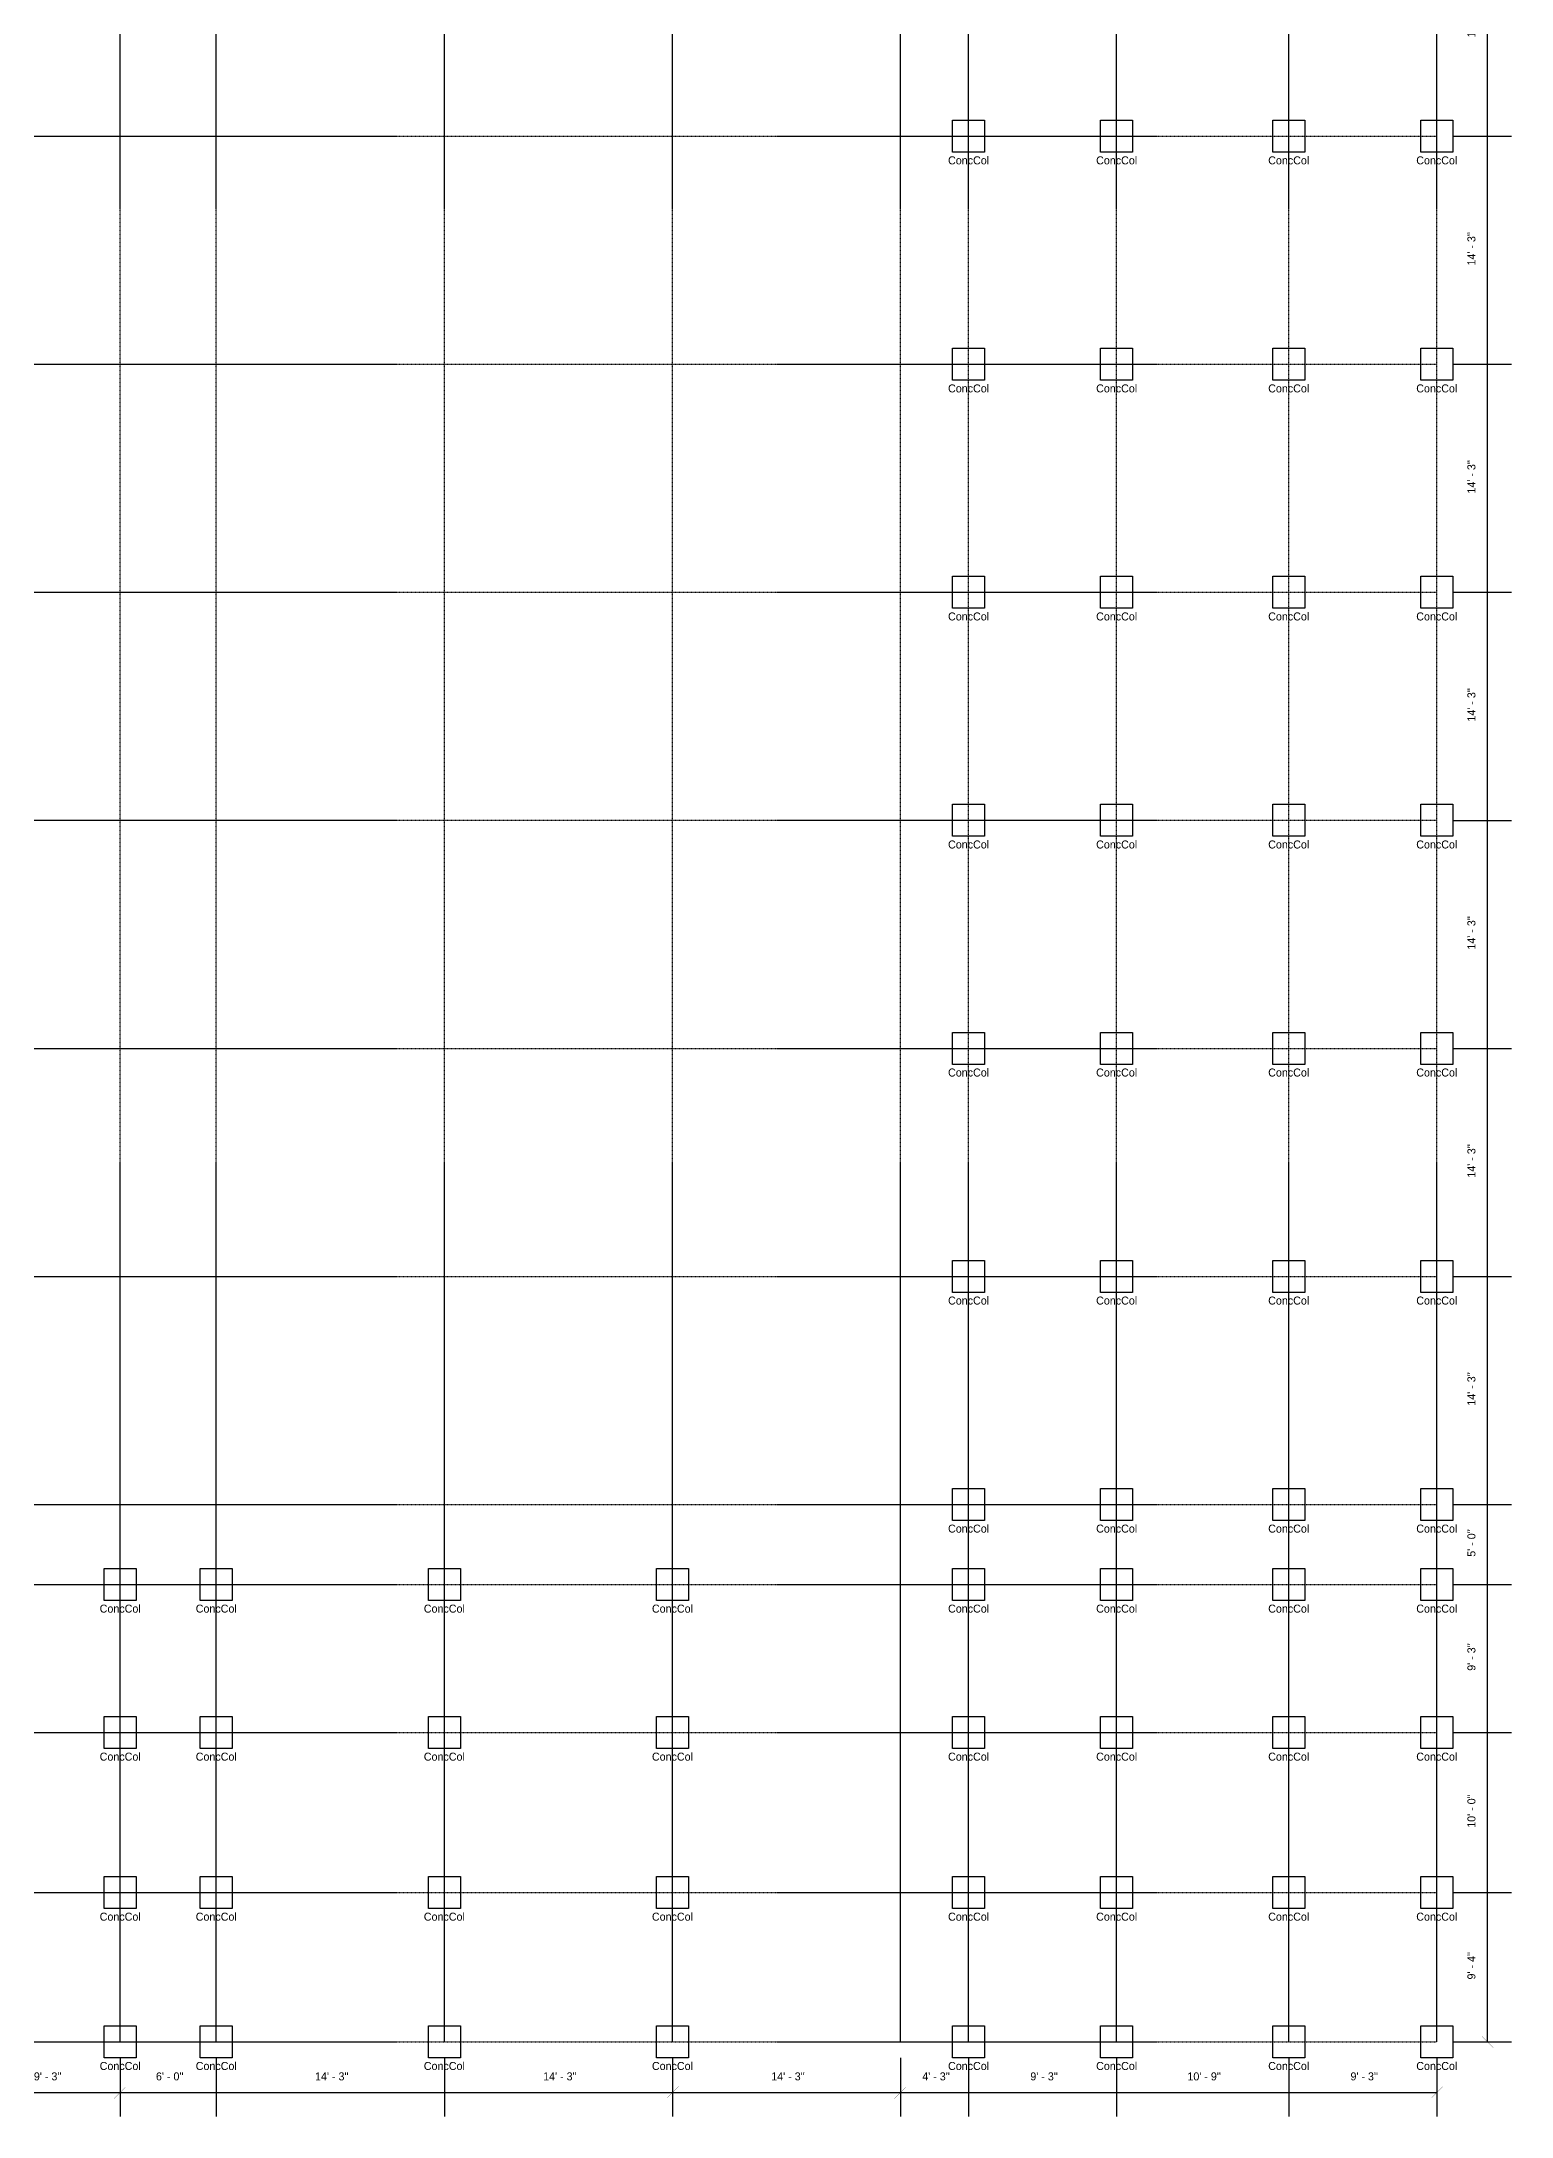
# Model space of a CAD drawing. Extents: x -63 to 2141, y 56 to 3168.
# Drawn here: x 1039 to 2141, y 56 to 1612 of the extents above; entities that cross this region are included whole.
import ezdxf
from ezdxf.enums import TextEntityAlignment as Align

# ---------------------------------------------------------------- set-up
doc = ezdxf.new("R2010")
doc.units = 0
doc.header["$MEASUREMENT"] = 0
doc.linetypes.add('Center', pattern=[2, 1.25, -0.25, 0.25, -0.25])
doc.layers.get('0').update_dxf_attribs({"linetype": 'CONTINUOUS'})
for name, color, linetype in [('COLS', 5, 'CONTINUOUS'), ('DIMENSIONS', 4, 'CONTINUOUS'), ('GRID', 1, 'CONTINUOUS'), ('TEXT', 5, 'CONTINUOUS')]:
    doc.layers.add(name, color=color, linetype=linetype)
doc.dimstyles.get("Standard").update_dxf_attribs({"dimtxt": 0.18, "dimasz": 0.18, "dimexe": 0.18, "dimexo": 0.0625, "dimgap": 0.09, "dimtad": 0, "dimtih": 1, "dimtoh": 1, "dimdec": 4, "dimzin": 0, "dimtxsty": 'STANDARD', "dimcen": 0.09, "dimazin": 3, "dimtfac": 1, "dimtdec": 4, "dimtofl": 0, "dimtmove": 0, "dimatfit": 3, "dimtolj": 1, "dimtzin": 0})

# ---------------------------------------------------------------- blocks, each defined once
blk = doc.blocks.new('*D156')
at = {"color": 1, "linetype": 'BYBLOCK'}
for points in [[(991.8, 78.7), (990.7, 77.7), (983.3, 70.2), (982.2, 69.2)], [(1102.8, 78.7), (1101.7, 77.7), (1094.3, 70.2), (1093.2, 69.2)]]:
    blk.add_solid(points, dxfattribs=at)
at = {"layer": 'DIMENSIONS', "color": 9, "linetype": 'BYBLOCK'}
for p, q in [((987, 100), (987, 56)), ((1098, 100), (1098, 56))]:
    blk.add_line(p, q, dxfattribs=at)
at = {"layer": 'DIMENSIONS', "color": 0, "linetype": 'BYBLOCK'}
blk.add_line((987, 74), (1098, 74), dxfattribs=at)
at = {"layer": 'DIMENSIONS', "color": 0, "linetype": 'BYBLOCK', "insert": (1042.5, 86), "char_height": 6, "attachment_point": 5}
blk.add_mtext("\\A1; 9' - 3''", dxfattribs=at)
blk = doc.blocks.new('*D157')
at = {"color": 1, "linetype": 'BYBLOCK'}
for points in [[(1102.8, 78.7), (1101.7, 77.7), (1094.3, 70.2), (1093.2, 69.2)], [(1174.8, 78.7), (1173.7, 77.7), (1166.3, 70.2), (1165.2, 69.2)]]:
    blk.add_solid(points, dxfattribs=at)
at = {"layer": 'DIMENSIONS', "color": 9, "linetype": 'BYBLOCK'}
for p, q in [((1098, 100), (1098, 56)), ((1170, 100), (1170, 56))]:
    blk.add_line(p, q, dxfattribs=at)
at = {"layer": 'DIMENSIONS', "color": 0, "linetype": 'BYBLOCK'}
blk.add_line((1098, 74), (1170, 74), dxfattribs=at)
at = {"layer": 'DIMENSIONS', "color": 0, "linetype": 'BYBLOCK', "insert": (1134, 86), "char_height": 6, "attachment_point": 5}
blk.add_mtext("\\A1; 6' - 0''", dxfattribs=at)
blk = doc.blocks.new('*D158')
at = {"color": 1, "linetype": 'BYBLOCK'}
for points in [[(1174.8, 78.7), (1173.7, 77.7), (1166.3, 70.2), (1165.2, 69.2)], [(1345.8, 78.7), (1344.7, 77.7), (1337.3, 70.2), (1336.2, 69.2)]]:
    blk.add_solid(points, dxfattribs=at)
at = {"layer": 'DIMENSIONS', "color": 9, "linetype": 'BYBLOCK'}
for p, q in [((1170, 100), (1170, 56)), ((1341, 100), (1341, 56))]:
    blk.add_line(p, q, dxfattribs=at)
at = {"layer": 'DIMENSIONS', "color": 0, "linetype": 'BYBLOCK'}
blk.add_line((1170, 74), (1341, 74), dxfattribs=at)
at = {"layer": 'DIMENSIONS', "color": 0, "linetype": 'BYBLOCK', "insert": (1255.5, 86), "char_height": 6, "attachment_point": 5}
blk.add_mtext("\\A1; 14' - 3''", dxfattribs=at)
blk = doc.blocks.new('*D159')
at = {"color": 1, "linetype": 'BYBLOCK'}
for points in [[(1345.8, 78.7), (1344.7, 77.7), (1337.3, 70.2), (1336.2, 69.2)], [(1516.8, 78.7), (1515.7, 77.7), (1508.3, 70.2), (1507.2, 69.2)]]:
    blk.add_solid(points, dxfattribs=at)
at = {"layer": 'DIMENSIONS', "color": 9, "linetype": 'BYBLOCK'}
for p, q in [((1341, 100), (1341, 56)), ((1512, 100), (1512, 56))]:
    blk.add_line(p, q, dxfattribs=at)
at = {"layer": 'DIMENSIONS', "color": 0, "linetype": 'BYBLOCK'}
blk.add_line((1341, 74), (1512, 74), dxfattribs=at)
at = {"layer": 'DIMENSIONS', "color": 0, "linetype": 'BYBLOCK', "insert": (1426.5, 86), "char_height": 6, "attachment_point": 5}
blk.add_mtext("\\A1; 14' - 3''", dxfattribs=at)
blk = doc.blocks.new('*D160')
at = {"color": 1, "linetype": 'BYBLOCK'}
for points in [[(1516.8, 78.7), (1515.7, 77.7), (1508.3, 70.2), (1507.2, 69.2)], [(1687.8, 78.7), (1686.7, 77.7), (1679.3, 70.2), (1678.2, 69.2)]]:
    blk.add_solid(points, dxfattribs=at)
at = {"layer": 'DIMENSIONS', "color": 9, "linetype": 'BYBLOCK'}
for p, q in [((1512, 100), (1512, 56)), ((1683, 100), (1683, 56))]:
    blk.add_line(p, q, dxfattribs=at)
at = {"layer": 'DIMENSIONS', "color": 0, "linetype": 'BYBLOCK'}
blk.add_line((1512, 74), (1683, 74), dxfattribs=at)
at = {"layer": 'DIMENSIONS', "color": 0, "linetype": 'BYBLOCK', "insert": (1597.5, 86), "char_height": 6, "attachment_point": 5}
blk.add_mtext("\\A1; 14' - 3''", dxfattribs=at)
blk = doc.blocks.new('*D161')
at = {"color": 1, "linetype": 'BYBLOCK'}
for points in [[(1687.8, 78.7), (1686.7, 77.7), (1679.3, 70.2), (1678.2, 69.2)], [(1738.8, 78.7), (1737.7, 77.7), (1730.3, 70.2), (1729.2, 69.2)]]:
    blk.add_solid(points, dxfattribs=at)
at = {"layer": 'DIMENSIONS', "color": 9, "linetype": 'BYBLOCK'}
for p, q in [((1683, 100), (1683, 56)), ((1734, 100), (1734, 56))]:
    blk.add_line(p, q, dxfattribs=at)
at = {"layer": 'DIMENSIONS', "color": 0, "linetype": 'BYBLOCK'}
blk.add_line((1683, 74), (1734, 74), dxfattribs=at)
at = {"layer": 'DIMENSIONS', "color": 0, "linetype": 'BYBLOCK', "insert": (1708.5, 86), "char_height": 6, "attachment_point": 5}
blk.add_mtext("\\A1; 4' - 3''", dxfattribs=at)
blk = doc.blocks.new('*D162')
at = {"color": 1, "linetype": 'BYBLOCK'}
for points in [[(1738.8, 78.7), (1737.7, 77.7), (1730.3, 70.2), (1729.2, 69.2)], [(1849.8, 78.7), (1848.7, 77.7), (1841.3, 70.2), (1840.2, 69.2)]]:
    blk.add_solid(points, dxfattribs=at)
at = {"layer": 'DIMENSIONS', "color": 9, "linetype": 'BYBLOCK'}
for p, q in [((1734, 100), (1734, 56)), ((1845, 100), (1845, 56))]:
    blk.add_line(p, q, dxfattribs=at)
at = {"layer": 'DIMENSIONS', "color": 0, "linetype": 'BYBLOCK'}
blk.add_line((1734, 74), (1845, 74), dxfattribs=at)
at = {"layer": 'DIMENSIONS', "color": 0, "linetype": 'BYBLOCK', "insert": (1789.5, 86), "char_height": 6, "attachment_point": 5}
blk.add_mtext("\\A1; 9' - 3''", dxfattribs=at)
blk = doc.blocks.new('*D163')
at = {"color": 1, "linetype": 'BYBLOCK'}
for points in [[(1849.8, 78.7), (1848.7, 77.7), (1841.3, 70.2), (1840.2, 69.2)], [(1978.8, 78.7), (1977.7, 77.7), (1970.3, 70.2), (1969.2, 69.2)]]:
    blk.add_solid(points, dxfattribs=at)
at = {"layer": 'DIMENSIONS', "color": 9, "linetype": 'BYBLOCK'}
for p, q in [((1845, 100), (1845, 56)), ((1974, 100), (1974, 56))]:
    blk.add_line(p, q, dxfattribs=at)
at = {"layer": 'DIMENSIONS', "color": 0, "linetype": 'BYBLOCK'}
blk.add_line((1845, 74), (1974, 74), dxfattribs=at)
at = {"layer": 'DIMENSIONS', "color": 0, "linetype": 'BYBLOCK', "insert": (1909.5, 86), "char_height": 6, "attachment_point": 5}
blk.add_mtext("\\A1; 10' - 9''", dxfattribs=at)
blk = doc.blocks.new('*D164')
at = {"color": 1, "linetype": 'BYBLOCK'}
for points in [[(1978.8, 78.7), (1977.7, 77.7), (1970.3, 70.2), (1969.2, 69.2)], [(2089.8, 78.7), (2088.7, 77.7), (2081.3, 70.2), (2080.2, 69.2)]]:
    blk.add_solid(points, dxfattribs=at)
at = {"layer": 'DIMENSIONS', "color": 9, "linetype": 'BYBLOCK'}
for p, q in [((1974, 100), (1974, 56)), ((2085, 100), (2085, 56))]:
    blk.add_line(p, q, dxfattribs=at)
at = {"layer": 'DIMENSIONS', "color": 0, "linetype": 'BYBLOCK'}
blk.add_line((1974, 74), (2085, 74), dxfattribs=at)
at = {"layer": 'DIMENSIONS', "color": 0, "linetype": 'BYBLOCK', "insert": (2029.5, 86), "char_height": 6, "attachment_point": 5}
blk.add_mtext("\\A1; 9' - 3''", dxfattribs=at)
blk = doc.blocks.new('*D165')
at = {"color": 1, "linetype": 'BYBLOCK'}
for points in [[(2126.7, 220.2), (2127.8, 219.1), (2118.2, 228.7), (2119.3, 227.6)], [(2126.7, 108.2), (2127.8, 107.2), (2118.2, 116.7), (2119.3, 115.7)]]:
    blk.add_solid(points, dxfattribs=at)
at = {"layer": 'DIMENSIONS', "color": 9, "linetype": 'BYBLOCK'}
for p, q in [((2097, 223.9), (2141, 223.9)), ((2097, 112), (2141, 112))]:
    blk.add_line(p, q, dxfattribs=at)
at = {"layer": 'DIMENSIONS', "color": 0, "linetype": 'BYBLOCK'}
blk.add_line((2123, 112), (2123, 223.9), dxfattribs=at)
at = {"layer": 'DIMENSIONS', "color": 0, "linetype": 'BYBLOCK', "insert": (2111, 167.9), "char_height": 6, "attachment_point": 5, "rotation": 90}
blk.add_mtext("\\A1; 9' - 4''", dxfattribs=at)
blk = doc.blocks.new('*D166')
at = {"color": 1, "linetype": 'BYBLOCK'}
for points in [[(2126.7, 340.2), (2127.8, 339.1), (2118.2, 348.7), (2119.3, 347.6)], [(2126.7, 220.2), (2127.8, 219.1), (2118.2, 228.7), (2119.3, 227.6)]]:
    blk.add_solid(points, dxfattribs=at)
at = {"layer": 'DIMENSIONS', "color": 9, "linetype": 'BYBLOCK'}
for p, q in [((2097, 343.9), (2141, 343.9)), ((2097, 223.9), (2141, 223.9))]:
    blk.add_line(p, q, dxfattribs=at)
at = {"layer": 'DIMENSIONS', "color": 0, "linetype": 'BYBLOCK'}
blk.add_line((2123, 223.9), (2123, 343.9), dxfattribs=at)
at = {"layer": 'DIMENSIONS', "color": 0, "linetype": 'BYBLOCK', "insert": (2111, 283.9), "char_height": 6, "attachment_point": 5, "rotation": 90}
blk.add_mtext("\\A1; 10' - 0''", dxfattribs=at)
blk = doc.blocks.new('*D167')
at = {"color": 1, "linetype": 'BYBLOCK'}
for points in [[(2126.7, 451.2), (2127.8, 450.1), (2118.2, 459.7), (2119.3, 458.6)], [(2126.7, 340.2), (2127.8, 339.1), (2118.2, 348.7), (2119.3, 347.6)]]:
    blk.add_solid(points, dxfattribs=at)
at = {"layer": 'DIMENSIONS', "color": 9, "linetype": 'BYBLOCK'}
for p, q in [((2097, 454.9), (2141, 454.9)), ((2097, 343.9), (2141, 343.9))]:
    blk.add_line(p, q, dxfattribs=at)
at = {"layer": 'DIMENSIONS', "color": 0, "linetype": 'BYBLOCK'}
blk.add_line((2123, 343.9), (2123, 454.9), dxfattribs=at)
at = {"layer": 'DIMENSIONS', "color": 0, "linetype": 'BYBLOCK', "insert": (2111, 399.4), "char_height": 6, "attachment_point": 5, "rotation": 90}
blk.add_mtext("\\A1; 9' - 3''", dxfattribs=at)
blk = doc.blocks.new('*D168')
at = {"color": 1, "linetype": 'BYBLOCK'}
for points in [[(2126.7, 511.2), (2127.8, 510.1), (2118.2, 519.7), (2119.3, 518.6)], [(2126.7, 451.2), (2127.8, 450.1), (2118.2, 459.7), (2119.3, 458.6)]]:
    blk.add_solid(points, dxfattribs=at)
at = {"layer": 'DIMENSIONS', "color": 9, "linetype": 'BYBLOCK'}
for p, q in [((2097, 514.9), (2141, 514.9)), ((2097, 454.9), (2141, 454.9))]:
    blk.add_line(p, q, dxfattribs=at)
at = {"layer": 'DIMENSIONS', "color": 0, "linetype": 'BYBLOCK'}
blk.add_line((2123, 454.9), (2123, 514.9), dxfattribs=at)
at = {"layer": 'DIMENSIONS', "color": 0, "linetype": 'BYBLOCK', "insert": (2111, 484.9), "char_height": 6, "attachment_point": 5, "rotation": 90}
blk.add_mtext("\\A1; 5' - 0''", dxfattribs=at)
blk = doc.blocks.new('*D169')
at = {"color": 1, "linetype": 'BYBLOCK'}
for points in [[(2126.7, 682.2), (2127.8, 681.1), (2118.2, 690.7), (2119.3, 689.6)], [(2126.7, 511.2), (2127.8, 510.1), (2118.2, 519.7), (2119.3, 518.6)]]:
    blk.add_solid(points, dxfattribs=at)
at = {"layer": 'DIMENSIONS', "color": 9, "linetype": 'BYBLOCK'}
for p, q in [((2097, 685.9), (2141, 685.9)), ((2097, 514.9), (2141, 514.9))]:
    blk.add_line(p, q, dxfattribs=at)
at = {"layer": 'DIMENSIONS', "color": 0, "linetype": 'BYBLOCK'}
blk.add_line((2123, 514.9), (2123, 685.9), dxfattribs=at)
at = {"layer": 'DIMENSIONS', "color": 0, "linetype": 'BYBLOCK', "insert": (2111, 600.4), "char_height": 6, "attachment_point": 5, "rotation": 90}
blk.add_mtext("\\A1; 14' - 3''", dxfattribs=at)
blk = doc.blocks.new('*D170')
at = {"color": 1, "linetype": 'BYBLOCK'}
for points in [[(2126.7, 853.2), (2127.8, 852.1), (2118.2, 861.7), (2119.3, 860.6)], [(2126.7, 682.2), (2127.8, 681.1), (2118.2, 690.7), (2119.3, 689.6)]]:
    blk.add_solid(points, dxfattribs=at)
at = {"layer": 'DIMENSIONS', "color": 9, "linetype": 'BYBLOCK'}
for p, q in [((2097, 856.9), (2141, 856.9)), ((2097, 685.9), (2141, 685.9))]:
    blk.add_line(p, q, dxfattribs=at)
at = {"layer": 'DIMENSIONS', "color": 0, "linetype": 'BYBLOCK'}
blk.add_line((2123, 685.9), (2123, 856.9), dxfattribs=at)
at = {"layer": 'DIMENSIONS', "color": 0, "linetype": 'BYBLOCK', "insert": (2111, 771.4), "char_height": 6, "attachment_point": 5, "rotation": 90}
blk.add_mtext("\\A1; 14' - 3''", dxfattribs=at)
blk = doc.blocks.new('*D171')
at = {"color": 1, "linetype": 'BYBLOCK'}
for points in [[(2126.7, 1024.2), (2127.8, 1023.1), (2118.2, 1032.7), (2119.3, 1031.6)], [(2126.7, 853.2), (2127.8, 852.1), (2118.2, 861.7), (2119.3, 860.6)]]:
    blk.add_solid(points, dxfattribs=at)
at = {"layer": 'DIMENSIONS', "color": 9, "linetype": 'BYBLOCK'}
for p, q in [((2097, 1027.9), (2141, 1027.9)), ((2097, 856.9), (2141, 856.9))]:
    blk.add_line(p, q, dxfattribs=at)
at = {"layer": 'DIMENSIONS', "color": 0, "linetype": 'BYBLOCK'}
blk.add_line((2123, 856.9), (2123, 1027.9), dxfattribs=at)
at = {"layer": 'DIMENSIONS', "color": 0, "linetype": 'BYBLOCK', "insert": (2111, 942.4), "char_height": 6, "attachment_point": 5, "rotation": 90}
blk.add_mtext("\\A1; 14' - 3''", dxfattribs=at)
blk = doc.blocks.new('*D172')
at = {"color": 1, "linetype": 'BYBLOCK'}
for points in [[(2126.7, 1195.2), (2127.8, 1194.1), (2118.2, 1203.7), (2119.3, 1202.6)], [(2126.7, 1024.2), (2127.8, 1023.1), (2118.2, 1032.7), (2119.3, 1031.6)]]:
    blk.add_solid(points, dxfattribs=at)
at = {"layer": 'DIMENSIONS', "color": 9, "linetype": 'BYBLOCK'}
for p, q in [((2097, 1198.9), (2141, 1198.9)), ((2097, 1027.9), (2141, 1027.9))]:
    blk.add_line(p, q, dxfattribs=at)
at = {"layer": 'DIMENSIONS', "color": 0, "linetype": 'BYBLOCK'}
blk.add_line((2123, 1027.9), (2123, 1198.9), dxfattribs=at)
at = {"layer": 'DIMENSIONS', "color": 0, "linetype": 'BYBLOCK', "insert": (2111, 1113.4), "char_height": 6, "attachment_point": 5, "rotation": 90}
blk.add_mtext("\\A1; 14' - 3''", dxfattribs=at)
blk = doc.blocks.new('*D173')
at = {"color": 1, "linetype": 'BYBLOCK'}
for points in [[(2126.7, 1366.2), (2127.8, 1365.1), (2118.2, 1374.7), (2119.3, 1373.6)], [(2126.7, 1195.2), (2127.8, 1194.1), (2118.2, 1203.7), (2119.3, 1202.6)]]:
    blk.add_solid(points, dxfattribs=at)
at = {"layer": 'DIMENSIONS', "color": 9, "linetype": 'BYBLOCK'}
for p, q in [((2097, 1369.9), (2141, 1369.9)), ((2097, 1198.9), (2141, 1198.9))]:
    blk.add_line(p, q, dxfattribs=at)
at = {"layer": 'DIMENSIONS', "color": 0, "linetype": 'BYBLOCK'}
blk.add_line((2123, 1198.9), (2123, 1369.9), dxfattribs=at)
at = {"layer": 'DIMENSIONS', "color": 0, "linetype": 'BYBLOCK', "insert": (2111, 1284.4), "char_height": 6, "attachment_point": 5, "rotation": 90}
blk.add_mtext("\\A1; 14' - 3''", dxfattribs=at)
blk = doc.blocks.new('*D174')
at = {"color": 1, "linetype": 'BYBLOCK'}
for points in [[(2126.7, 1537.2), (2127.8, 1536.1), (2118.2, 1545.7), (2119.3, 1544.6)], [(2126.7, 1366.2), (2127.8, 1365.1), (2118.2, 1374.7), (2119.3, 1373.6)]]:
    blk.add_solid(points, dxfattribs=at)
at = {"layer": 'DIMENSIONS', "color": 9, "linetype": 'BYBLOCK'}
for p, q in [((2097, 1540.9), (2141, 1540.9)), ((2097, 1369.9), (2141, 1369.9))]:
    blk.add_line(p, q, dxfattribs=at)
at = {"layer": 'DIMENSIONS', "color": 0, "linetype": 'BYBLOCK'}
blk.add_line((2123, 1369.9), (2123, 1540.9), dxfattribs=at)
at = {"layer": 'DIMENSIONS', "color": 0, "linetype": 'BYBLOCK', "insert": (2111, 1455.4), "char_height": 6, "attachment_point": 5, "rotation": 90}
blk.add_mtext("\\A1; 14' - 3''", dxfattribs=at)
blk = doc.blocks.new('*D175')
at = {"color": 1, "linetype": 'BYBLOCK'}
for points in [[(2126.7, 1708.2), (2127.8, 1707.1), (2118.2, 1716.7), (2119.3, 1715.6)], [(2126.7, 1537.2), (2127.8, 1536.1), (2118.2, 1545.7), (2119.3, 1544.6)]]:
    blk.add_solid(points, dxfattribs=at)
at = {"layer": 'DIMENSIONS', "color": 9, "linetype": 'BYBLOCK'}
for p, q in [((2097, 1711.9), (2141, 1711.9)), ((2097, 1540.9), (2141, 1540.9))]:
    blk.add_line(p, q, dxfattribs=at)
at = {"layer": 'DIMENSIONS', "color": 0, "linetype": 'BYBLOCK'}
blk.add_line((2123, 1540.9), (2123, 1711.9), dxfattribs=at)
at = {"layer": 'DIMENSIONS', "color": 0, "linetype": 'BYBLOCK', "insert": (2111, 1626.4), "char_height": 6, "attachment_point": 5, "rotation": 90}
blk.add_mtext("\\A1; 14' - 3''", dxfattribs=at)

msp = doc.modelspace()

# ---------------------------------------------------------------- linework, layer by layer
at = {"layer": 'COLS', "color": 5, "linetype": 'CONTINUOUS'}
for points in [[(1746, 1528.92), (1722, 1528.92), (1722, 1552.92), (1746, 1552.92)], [(1857, 1528.92), (1833, 1528.92), (1833, 1552.92), (1857, 1552.92)], [(1986, 1528.92), (1962, 1528.92), (1962, 1552.92), (1986, 1552.92)], [(2097, 1528.92), (2073, 1528.92), (2073, 1552.92), (2097, 1552.92)], [(1746, 1357.92), (1722, 1357.92), (1722, 1381.92), (1746, 1381.92)], [(1857, 1357.92), (1833, 1357.92), (1833, 1381.92), (1857, 1381.92)], [(1986, 1357.92), (1962, 1357.92), (1962, 1381.92), (1986, 1381.92)], [(2097, 1357.92), (2073, 1357.92), (2073, 1381.92), (2097, 1381.92)], [(1746, 1186.92), (1722, 1186.92), (1722, 1210.92), (1746, 1210.92)], [(1857, 1186.92), (1833, 1186.92), (1833, 1210.92), (1857, 1210.92)], [(1986, 1186.92), (1962, 1186.92), (1962, 1210.92), (1986, 1210.92)], [(2097, 1186.92), (2073, 1186.92), (2073, 1210.92), (2097, 1210.92)], [(1746, 1015.92), (1722, 1015.92), (1722, 1039.92), (1746, 1039.92)], [(1857, 1015.92), (1833, 1015.92), (1833, 1039.92), (1857, 1039.92)], [(1986, 1015.92), (1962, 1015.92), (1962, 1039.92), (1986, 1039.92)], [(2097, 1015.92), (2073, 1015.92), (2073, 1039.92), (2097, 1039.92)], [(1746, 844.92), (1722, 844.92), (1722, 868.92), (1746, 868.92)], [(1857, 844.92), (1833, 844.92), (1833, 868.92), (1857, 868.92)], [(1986, 844.92), (1962, 844.92), (1962, 868.92), (1986, 868.92)], [(2097, 844.92), (2073, 844.92), (2073, 868.92), (2097, 868.92)], [(1746, 673.92), (1722, 673.92), (1722, 697.92), (1746, 697.92)], [(1857, 673.92), (1833, 673.92), (1833, 697.92), (1857, 697.92)], [(1986, 673.92), (1962, 673.92), (1962, 697.92), (1986, 697.92)], [(2097, 673.92), (2073, 673.92), (2073, 697.92), (2097, 697.92)], [(1746, 502.92), (1722, 502.92), (1722, 526.92), (1746, 526.92)], [(1857, 502.92), (1833, 502.92), (1833, 526.92), (1857, 526.92)], [(1986, 502.92), (1962, 502.92), (1962, 526.92), (1986, 526.92)], [(2097, 502.92), (2073, 502.92), (2073, 526.92), (2097, 526.92)], [(1110, 442.92), (1086, 442.92), (1086, 466.92), (1110, 466.92)], [(1182, 442.92), (1158, 442.92), (1158, 466.92), (1182, 466.92)], [(1353, 442.92), (1329, 442.92), (1329, 466.92), (1353, 466.92)], [(1524, 442.92), (1500, 442.92), (1500, 466.92), (1524, 466.92)], [(1746, 442.92), (1722, 442.92), (1722, 466.92), (1746, 466.92)], [(1857, 442.92), (1833, 442.92), (1833, 466.92), (1857, 466.92)], [(1986, 442.92), (1962, 442.92), (1962, 466.92), (1986, 466.92)], [(2097, 442.92), (2073, 442.92), (2073, 466.92), (2097, 466.92)], [(1110, 331.92), (1086, 331.92), (1086, 355.92), (1110, 355.92)], [(1182, 331.92), (1158, 331.92), (1158, 355.92), (1182, 355.92)], [(1353, 331.92), (1329, 331.92), (1329, 355.92), (1353, 355.92)], [(1524, 331.92), (1500, 331.92), (1500, 355.92), (1524, 355.92)], [(1746, 331.92), (1722, 331.92), (1722, 355.92), (1746, 355.92)], [(1857, 331.92), (1833, 331.92), (1833, 355.92), (1857, 355.92)], [(1986, 331.92), (1962, 331.92), (1962, 355.92), (1986, 355.92)], [(2097, 331.92), (2073, 331.92), (2073, 355.92), (2097, 355.92)], [(1110, 211.92), (1086, 211.92), (1086, 235.92), (1110, 235.92)], [(1182, 211.92), (1158, 211.92), (1158, 235.92), (1182, 235.92)], [(1353, 211.92), (1329, 211.92), (1329, 235.92), (1353, 235.92)], [(1524, 211.92), (1500, 211.92), (1500, 235.92), (1524, 235.92)], [(1746, 211.92), (1722, 211.92), (1722, 235.92), (1746, 235.92)], [(1857, 211.92), (1833, 211.92), (1833, 235.92), (1857, 235.92)], [(1986, 211.92), (1962, 211.92), (1962, 235.92), (1986, 235.92)], [(2097, 211.92), (2073, 211.92), (2073, 235.92), (2097, 235.92)], [(1110, 99.96), (1086, 99.96), (1086, 123.96), (1110, 123.96)], [(1182, 99.96), (1158, 99.96), (1158, 123.96), (1182, 123.96)], [(1353, 99.96), (1329, 99.96), (1329, 123.96), (1353, 123.96)], [(1524, 99.96), (1500, 99.96), (1500, 123.96), (1524, 123.96)], [(1746, 99.96), (1722, 99.96), (1722, 123.96), (1746, 123.96)], [(1857, 99.96), (1833, 99.96), (1833, 123.96), (1857, 123.96)], [(1986, 99.96), (1962, 99.96), (1962, 123.96), (1986, 123.96)], [(2097, 99.96), (2073, 99.96), (2073, 123.96), (2097, 123.96)]]:
    msp.add_lwpolyline(points, close=True, dxfattribs=at)
at = {"layer": 'GRID', "color": 1, "linetype": 'CENTER', "ltscale": 0.5}
for p, q in [((1098, 111.96), (1098, 3104.916)), ((1170, 111.96), (1170, 3104.916)), ((1341, 111.96), (1341, 3104.916)), ((1512, 111.96), (1512, 3104.916)), ((1683, 111.96), (1683, 3104.916)), ((1734, 111.96), (1734, 3104.916)), ((1845, 111.96), (1845, 3104.916)), ((1974, 111.96), (1974, 3104.916)), ((2085, 111.96), (2085, 3104.916)), ((0, 1540.92), (2085, 1540.92)), ((0, 1369.92), (2085, 1369.92)), ((0, 1198.92), (2085, 1198.92)), ((0, 1027.92), (2085, 1027.92)), ((0, 856.92), (2085, 856.92)), ((0, 685.92), (2085, 685.92)), ((0, 514.92), (2085, 514.92)), ((0, 454.92), (2085, 454.92)), ((0, 343.92), (2085, 343.92)), ((0, 223.92), (2085, 223.92)), ((0, 111.96), (2085, 111.96))]:
    msp.add_line(p, q, dxfattribs=at)

# ---------------------------------------------------------------- texts
at = {"layer": 'TEXT', "color": 0}
for p in [(1734, 1522.92), (1845, 1522.92), (1974, 1522.92), (2085, 1522.92), (1734, 1351.92), (1845, 1351.92), (1974, 1351.92), (2085, 1351.92), (1734, 1180.92), (1845, 1180.92), (1974, 1180.92), (2085, 1180.92), (1734, 1009.92), (1845, 1009.92), (1974, 1009.92), (2085, 1009.92), (1734, 838.92), (1845, 838.92), (1974, 838.92), (2085, 838.92), (1734, 667.92), (1845, 667.92), (1974, 667.92), (2085, 667.92), (1734, 496.92), (1845, 496.92), (1974, 496.92), (2085, 496.92), (1098, 436.92), (1170, 436.92), (1341, 436.92), (1512, 436.92), (1734, 436.92), (1845, 436.92), (1974, 436.92), (2085, 436.92), (1098, 325.92), (1170, 325.92), (1341, 325.92), (1512, 325.92), (1734, 325.92), (1845, 325.92), (1974, 325.92), (2085, 325.92), (1098, 205.92), (1170, 205.92), (1341, 205.92), (1512, 205.92), (1734, 205.92), (1845, 205.92), (1974, 205.92), (2085, 205.92), (1098, 93.96), (1170, 93.96), (1341, 93.96), (1512, 93.96), (1734, 93.96), (1845, 93.96), (1974, 93.96), (2085, 93.96)]:
    msp.add_text('ConcCol', height=6, dxfattribs=at).set_placement(p, align=Align.MIDDLE)

# ---------------------------------------------------------------- dimensions: what is measured, and where the dimension line sits
at = {"layer": 'DIMENSIONS'}
for base, p1, p2, picture, middle in [((2123, 1711.92), (2085, 1540.92), (2085, 1711.92), '*D175', (2085, 1626.42)), ((2123, 1540.92), (2085, 1369.92), (2085, 1540.92), '*D174', (2085, 1455.42)), ((2123, 1369.92), (2085, 1198.92), (2085, 1369.92), '*D173', (2085, 1284.42)), ((2123, 1198.92), (2085, 1027.92), (2085, 1198.92), '*D172', (2085, 1113.42)), ((2123, 1027.92), (2085, 856.92), (2085, 1027.92), '*D171', (2085, 942.42)), ((2123, 856.92), (2085, 685.92), (2085, 856.92), '*D170', (2085, 771.42)), ((2123, 685.92), (2085, 514.92), (2085, 685.92), '*D169', (2085, 600.42)), ((2123, 514.92), (2085, 454.92), (2085, 514.92), '*D168', (2085, 484.92)), ((2123, 454.92), (2085, 343.92), (2085, 454.92), '*D167', (2085, 399.42)), ((2123, 343.92), (2085, 223.92), (2085, 343.92), '*D166', (2085, 283.92)), ((2123, 223.92), (2085, 111.96), (2085, 223.92), '*D165', (2085, 167.94)), ((1098, 73.96), (987, 111.96), (1098, 111.96), '*D156', (1042.5, 111.96)), ((1170, 73.96), (1098, 111.96), (1170, 111.96), '*D157', (1134, 111.96)), ((1341, 73.96), (1170, 111.96), (1341, 111.96), '*D158', (1255.5, 111.96)), ((1512, 73.96), (1341, 111.96), (1512, 111.96), '*D159', (1426.5, 111.96)), ((1683, 73.96), (1512, 111.96), (1683, 111.96), '*D160', (1597.5, 111.96)), ((1734, 73.96), (1683, 111.96), (1734, 111.96), '*D161', (1708.5, 111.96)), ((1845, 73.96), (1734, 111.96), (1845, 111.96), '*D162', (1789.5, 111.96)), ((1974, 73.96), (1845, 111.96), (1974, 111.96), '*D163', (1909.5, 111.96)), ((2085, 73.96), (1974, 111.96), (2085, 111.96), '*D164', (2029.5, 111.96))]:
    dim = msp.add_linear_dim(base=base, p1=p1, p2=p2, dimstyle='STANDARD', dxfattribs=at)
    dim.commit()
    dim.dimension.update_dxf_attribs({"geometry": picture, "text_midpoint": middle})

doc.saveas('drawing.dxf')
